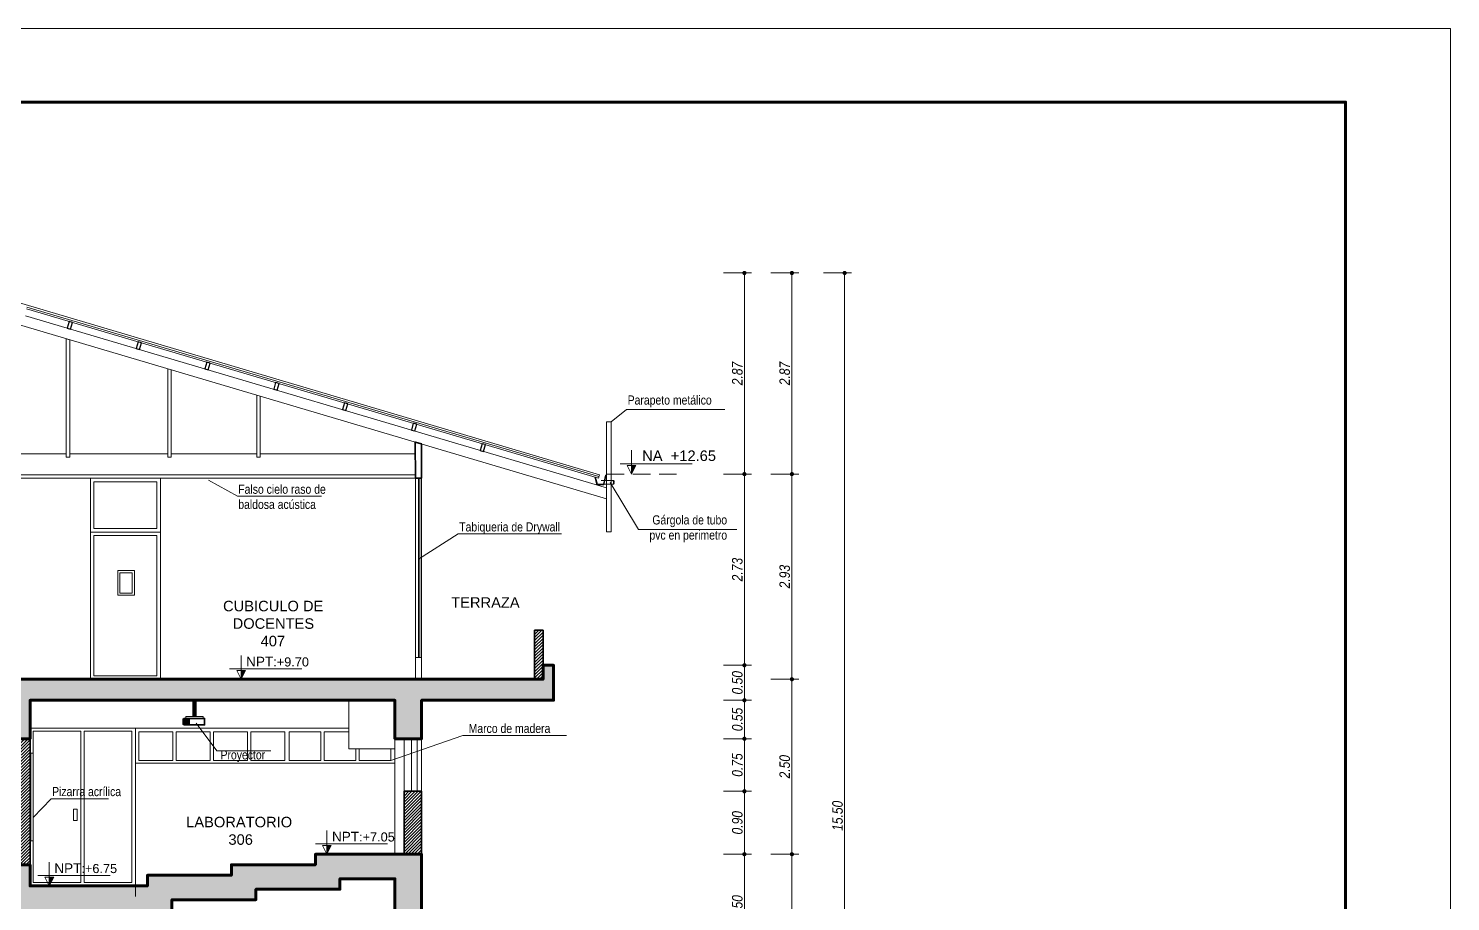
# Model space of a CAD drawing. Header units: inches. Extents: x 140 to 978, y -82 to 38.
# Drawn here: x 723.22 to 743.53, y -39.69 to -27.23 of the extents above; entities that cross this region are included whole.
import ezdxf

# ---------------------------------------------------------------- set-up
doc = ezdxf.new("R2010")
doc.units = ezdxf.units.IN
doc.header["$MEASUREMENT"] = 0
doc.linetypes.add('DASHED2', pattern=[0.375, 0.25, -0.125])
doc.layers.get('0').update_dxf_attribs({"lineweight": 0})
for name, color, linetype, lineweight in [('UNSAAC CUBIERTAS', 22, 'Continuous', 0), ('UNSAAC- CORREAS', 42, 'Continuous', 30), ('UNSAAC- ROTULO', 7, 'Continuous', 60), ('UNSAAC-CORTE ESTRUCTURA', 7, 'Continuous', 70), ('UNSAAC-CORTE MURO', 42, 'Continuous', 35), ('UNSAAC-COTA', 48, 'Continuous', 0), ('UNSAAC-FACHADA(2DO PLANO)', 7, 'Continuous', 30), ('UNSAAC-LINEA 0.00', 251, 'Continuous', 0), ('UNSAAC-LLAMADOS', 88, 'Continuous', 0), ('UNSAAC-MUEBLE', 254, 'Continuous', 0), ('UNSAAC-MURETE', 146, 'Continuous', 20), ('UNSAAC-PROYECCIONES', 38, 'DASHED2', 0), ('UNSAAC-TEXTOS', 250, 'Continuous', 0), ('UNSAAC-TEXTURAS', 250, 'Continuous', 0), ('UNSAAC-VANOS', 24, 'Continuous', 0), ('UNSAAC-VARIOS', 30, 'Continuous', 0)]:
    doc.layers.add(name, color=color, linetype=linetype, lineweight=lineweight)
doc.styles.add('5mm', font='GOTHIC.TTF', dxfattribs={"height": 5})
doc.styles.add('narrow', font='')
doc.styles.get("Standard").update_dxf_attribs({"font": 'arial.ttf'})
doc.styles.get('narrow').set_extended_font_data('Arial Narrow', italic=True)
doc.dimstyles.new('1EN75', dxfattribs={"dimtxt": 0.15, "dimasz": 0.06, "dimexe": 0.1, "dimexo": 0.15, "dimgap": 0.025, "dimtad": 1, "dimzin": 1, "dimdsep": 46, "dimtxsty": 'narrow', "dimblk": 'DOT', "dimcen": 0.1, "dimclrd": 256, "dimclre": 256, "dimclrt": 256, "dimaunit": 1, "dimadec": 3, "dimazin": 0, "dimtfac": 1, "dimtmove": 2, "dimatfit": 3, "dimldrblk": 'ARCHTICK', "dimfxl": 0.3, "dimfxlon": 1, "dimtolj": 1, "dimtzin": 0, "dimlwd": 0, "dimlwe": 0, "dimarcsym": 0})

# ---------------------------------------------------------------- blocks, each defined once
blk = doc.blocks.new('_Dot')
at = {"color": 0, "linetype": 'ByBlock', "lineweight": -2}
blk.add_line((-0.5, 0), (-1, 0), dxfattribs=at)
at = {"color": 0, "linetype": 'ByBlock', "const_width": 0.5}
blk.add_lwpolyline([(-0.25, 0, 1), (0.25, 0, 1)], format="xyb", close=True, dxfattribs=at)
blk = doc.blocks.new('*D425')
at = {"layer": 'Defpoints', "color": 0, "transparency": 16777216}
for p in [(728.833, -39.015), (733.444, -39.015), (728.833, -40.517)]:
    blk.add_point(p, dxfattribs=at)
at = {"layer": 'UNSAAC-COTA', "lineweight": 0, "transparency": 16777216}
for p, q in [((733.144, -39.015), (733.544, -39.015)), ((733.444, -40.457), (733.444, -39.075)), ((733.144, -40.517), (733.544, -40.517))]:
    blk.add_line(p, q, dxfattribs=at)
at = {"layer": 'UNSAAC-COTA', "lineweight": 0, "transparency": 16777216, "xscale": 0.06, "yscale": 0.06, "zscale": 0.06}
for p, rotation in [((733.444, -39.015), 90), ((733.444, -40.517), 270)]:
    blk.add_blockref('_Dot', p, dxfattribs=dict(at, rotation=rotation))
at = {"layer": 'UNSAAC-COTA', "transparency": 16777216, "insert": (733.343, -39.766), "char_height": 0.15, "attachment_point": 5, "rotation": 90, "style": 'narrow'}
blk.add_mtext('\\A1;1.50', dxfattribs=at)
blk = doc.blocks.new('_ArchTick')
at = {"layer": 'UNSAAC-FACHADA(2DO PLANO)', "color": 0, "const_width": 0.15}
blk.add_lwpolyline([(-0.5, -0.5), (0.5, 0.5)], dxfattribs=at)
blk = doc.blocks.new('*D426')
at = {"layer": 'Defpoints', "color": 0, "transparency": 16777216}
for p in [(728.833, -38.117), (733.444, -38.117), (728.833, -39.015)]:
    blk.add_point(p, dxfattribs=at)
at = {"layer": 'UNSAAC-COTA', "lineweight": 0, "transparency": 16777216}
for p, q in [((733.144, -38.117), (733.544, -38.117)), ((733.444, -38.955), (733.444, -38.177)), ((733.144, -39.015), (733.544, -39.015))]:
    blk.add_line(p, q, dxfattribs=at)
at = {"layer": 'UNSAAC-COTA', "lineweight": 0, "transparency": 16777216, "xscale": 0.06, "yscale": 0.06, "zscale": 0.06}
for p, rotation in [((733.444, -38.117), 90), ((733.444, -39.015), 270)]:
    blk.add_blockref('_Dot', p, dxfattribs=dict(at, rotation=rotation))
at = {"layer": 'UNSAAC-COTA', "transparency": 16777216, "insert": (733.343, -38.566), "char_height": 0.15, "attachment_point": 5, "rotation": 90, "style": 'narrow'}
blk.add_mtext('\\A1;0.90', dxfattribs=at)
blk = doc.blocks.new('*D427')
at = {"layer": 'Defpoints', "color": 0, "transparency": 16777216}
for p in [(728.833, -37.367), (733.444, -37.367), (728.833, -38.117)]:
    blk.add_point(p, dxfattribs=at)
at = {"layer": 'UNSAAC-COTA', "lineweight": 0, "transparency": 16777216}
for p, q in [((733.144, -37.367), (733.544, -37.367)), ((733.444, -38.057), (733.444, -37.427)), ((733.144, -38.117), (733.544, -38.117))]:
    blk.add_line(p, q, dxfattribs=at)
at = {"layer": 'UNSAAC-COTA', "lineweight": 0, "transparency": 16777216, "xscale": 0.06, "yscale": 0.06, "zscale": 0.06}
for p, rotation in [((733.444, -37.367), 90), ((733.444, -38.117), 270)]:
    blk.add_blockref('_Dot', p, dxfattribs=dict(at, rotation=rotation))
at = {"layer": 'UNSAAC-COTA', "transparency": 16777216, "insert": (733.343, -37.742), "char_height": 0.15, "attachment_point": 5, "rotation": 90, "style": 'narrow'}
blk.add_mtext('\\A1;0.75', dxfattribs=at)
blk = doc.blocks.new('*D428')
at = {"layer": 'Defpoints', "color": 0, "transparency": 16777216}
for p in [(730.718, -36.817), (733.444, -36.817), (728.833, -37.367)]:
    blk.add_point(p, dxfattribs=at)
at = {"layer": 'UNSAAC-COTA', "lineweight": 0, "transparency": 16777216}
for p, q in [((733.144, -36.817), (733.544, -36.817)), ((733.444, -37.307), (733.444, -36.877)), ((733.144, -37.367), (733.544, -37.367))]:
    blk.add_line(p, q, dxfattribs=at)
at = {"layer": 'UNSAAC-COTA', "lineweight": 0, "transparency": 16777216, "xscale": 0.06, "yscale": 0.06, "zscale": 0.06}
for p, rotation in [((733.444, -36.817), 90), ((733.444, -37.367), 270)]:
    blk.add_blockref('_Dot', p, dxfattribs=dict(at, rotation=rotation))
at = {"layer": 'UNSAAC-COTA', "transparency": 16777216, "insert": (733.343, -37.092), "char_height": 0.15, "attachment_point": 5, "rotation": 90, "style": 'narrow'}
blk.add_mtext('\\A1;0.55', dxfattribs=at)
blk = doc.blocks.new('*D429')
at = {"layer": 'Defpoints', "color": 0, "transparency": 16777216}
for p in [(730.718, -36.317), (733.444, -36.317), (730.718, -36.817)]:
    blk.add_point(p, dxfattribs=at)
at = {"layer": 'UNSAAC-COTA', "lineweight": 0, "transparency": 16777216}
for p, q in [((733.144, -36.317), (733.544, -36.317)), ((733.444, -36.757), (733.444, -36.377)), ((733.144, -36.817), (733.544, -36.817))]:
    blk.add_line(p, q, dxfattribs=at)
at = {"layer": 'UNSAAC-COTA', "lineweight": 0, "transparency": 16777216, "xscale": 0.06, "yscale": 0.06, "zscale": 0.06}
for p, rotation in [((733.444, -36.317), 90), ((733.444, -36.817), 270)]:
    blk.add_blockref('_Dot', p, dxfattribs=dict(at, rotation=rotation))
at = {"layer": 'UNSAAC-COTA', "transparency": 16777216, "insert": (733.343, -36.567), "char_height": 0.15, "attachment_point": 5, "rotation": 90, "style": 'narrow'}
blk.add_mtext('\\A1;0.50', dxfattribs=at)
blk = doc.blocks.new('A$C60F52226')
at = {"layer": 'UNSAAC-TEXTOS'}
h = blk.add_hatch(color=0, dxfattribs=at)
h.dxf.hatch_style = 1
h.paths.add_polyline_path([(0.062, 0.123), (0, 0.123), (0, 0)])
at = {"layer": 'UNSAAC-TEXTOS', "color": 0}
for p, q in [((0, 0), (0, 0.339)), ((-0.165, 0.148), (0.867, 0.148)), ((-0.062, 0.123), (0.062, 0.123))]:
    blk.add_line(p, q, dxfattribs=at)
blk.add_lwpolyline([(-0.062, 0.123), (0, 0), (0.062, 0.123)], dxfattribs=at)
blk = doc.blocks.new('cañon lateral')
at = {"layer": 'UNSAAC-MUEBLE', "ltscale": 2.5}
for points in [[(750.517, 72.001), (750.517, 71.769)], [(750.567, 72.001), (750.517, 72.001)], [(750.525, 72.001), (750.525, 71.769)], [(750.537, 72.001), (750.537, 71.769)], [(750.547, 72.001), (750.547, 71.769)], [(750.56, 72.001), (750.56, 71.769)], [(750.567, 72.001), (750.567, 71.769)], [(750.392, 71.744), (750.692, 71.744), (750.692, 71.644), (750.392, 71.644), (750.392, 71.744)], [(750.412, 71.714), (750.472, 71.714)], [(750.412, 71.704), (750.472, 71.704)], [(750.412, 71.694), (750.472, 71.694)], [(750.412, 71.684), (750.472, 71.684)], [(750.412, 71.674), (750.472, 71.674)]]:
    blk.add_lwpolyline(points, dxfattribs=at)
for points in [[(750.392, 71.734), (750.392, 71.654), (750.377, 71.654), (750.377, 71.734), (750.392, 71.734)], [(750.402, 71.734), (750.682, 71.734), (750.682, 71.654), (750.402, 71.654)], [(750.412, 71.724), (750.472, 71.724), (750.472, 71.664), (750.412, 71.664)], [(750.417, 71.769), (750.667, 71.769), (750.667, 71.744), (750.417, 71.744)]]:
    blk.add_lwpolyline(points, close=True, dxfattribs=at)
blk = doc.blocks.new('*D976')
at = {"layer": 'Defpoints', "color": 0, "ltscale": 2.5, "transparency": 16777216}
for p in [(732.986, -33.588), (733.444, -33.588), (730.718, -36.317)]:
    blk.add_point(p, dxfattribs=at)
at = {"layer": 'UNSAAC-COTA', "lineweight": 0, "ltscale": 2.5, "transparency": 16777216}
for p, q in [((733.144, -33.588), (733.544, -33.588)), ((733.444, -36.257), (733.444, -33.648)), ((733.144, -36.317), (733.544, -36.317))]:
    blk.add_line(p, q, dxfattribs=at)
at = {"layer": 'UNSAAC-COTA', "lineweight": 0, "ltscale": 2.5, "transparency": 16777216, "xscale": 0.06, "yscale": 0.06, "zscale": 0.06}
for p, rotation in [((733.444, -33.588), 90), ((733.444, -36.317), 270)]:
    blk.add_blockref('_Dot', p, dxfattribs=dict(at, rotation=rotation))
at = {"layer": 'UNSAAC-COTA', "ltscale": 2.5, "transparency": 16777216, "insert": (733.343, -34.952), "char_height": 0.15, "attachment_point": 5, "rotation": 90, "style": 'narrow'}
blk.add_mtext('\\A1;2.73', dxfattribs=at)
blk = doc.blocks.new('*D977')
at = {"layer": 'Defpoints', "color": 0, "ltscale": 2.5, "transparency": 16777216}
for p in [(721.644, -30.717), (733.444, -30.717), (732.986, -33.588)]:
    blk.add_point(p, dxfattribs=at)
at = {"layer": 'UNSAAC-COTA', "lineweight": 0, "ltscale": 2.5, "transparency": 16777216}
for p, q in [((733.144, -30.717), (733.544, -30.717)), ((733.444, -33.528), (733.444, -30.777)), ((733.144, -33.588), (733.544, -33.588))]:
    blk.add_line(p, q, dxfattribs=at)
at = {"layer": 'UNSAAC-COTA', "lineweight": 0, "ltscale": 2.5, "transparency": 16777216, "xscale": 0.06, "yscale": 0.06, "zscale": 0.06}
for p, rotation in [((733.444, -30.717), 90), ((733.444, -33.588), 270)]:
    blk.add_blockref('_Dot', p, dxfattribs=dict(at, rotation=rotation))
at = {"layer": 'UNSAAC-COTA', "ltscale": 2.5, "transparency": 16777216, "insert": (733.343, -32.152), "char_height": 0.15, "attachment_point": 5, "rotation": 90, "style": 'narrow'}
blk.add_mtext('\\A1;2.87', dxfattribs=at)
blk = doc.blocks.new('*D979')
at = {"layer": 'Defpoints', "color": 0, "ltscale": 2.5, "transparency": 16777216}
for p in [(728.833, -39.015), (734.122, -39.015), (728.833, -41.717)]:
    blk.add_point(p, dxfattribs=at)
at = {"layer": 'UNSAAC-COTA', "lineweight": 0, "ltscale": 2.5, "transparency": 16777216}
for p, q in [((733.822, -39.015), (734.222, -39.015)), ((734.122, -41.657), (734.122, -39.075)), ((733.822, -41.717), (734.222, -41.717))]:
    blk.add_line(p, q, dxfattribs=at)
at = {"layer": 'UNSAAC-COTA', "lineweight": 0, "ltscale": 2.5, "transparency": 16777216, "xscale": 0.06, "yscale": 0.06, "zscale": 0.06}
for p, rotation in [((734.122, -39.015), 90), ((734.122, -41.717), 270)]:
    blk.add_blockref('_Dot', p, dxfattribs=dict(at, rotation=rotation))
at = {"layer": 'UNSAAC-COTA', "ltscale": 2.5, "transparency": 16777216, "insert": (734.02, -40.366), "char_height": 0.15, "attachment_point": 5, "rotation": 90, "style": 'narrow'}
blk.add_mtext('\\A1;2.70', dxfattribs=at)
blk = doc.blocks.new('*D980')
at = {"layer": 'Defpoints', "color": 0, "ltscale": 2.5, "transparency": 16777216}
for p in [(728.833, -36.517), (734.122, -36.517), (728.833, -39.015)]:
    blk.add_point(p, dxfattribs=at)
at = {"layer": 'UNSAAC-COTA', "lineweight": 0, "ltscale": 2.5, "transparency": 16777216}
for p, q in [((733.822, -36.517), (734.222, -36.517)), ((734.122, -38.955), (734.122, -36.577)), ((733.822, -39.015), (734.222, -39.015))]:
    blk.add_line(p, q, dxfattribs=at)
at = {"layer": 'UNSAAC-COTA', "lineweight": 0, "ltscale": 2.5, "transparency": 16777216, "xscale": 0.06, "yscale": 0.06, "zscale": 0.06}
for p, rotation in [((734.122, -36.517), 90), ((734.122, -39.015), 270)]:
    blk.add_blockref('_Dot', p, dxfattribs=dict(at, rotation=rotation))
at = {"layer": 'UNSAAC-COTA', "ltscale": 2.5, "transparency": 16777216, "insert": (734.02, -37.766), "char_height": 0.15, "attachment_point": 5, "rotation": 90, "style": 'narrow'}
blk.add_mtext('\\A1;2.50', dxfattribs=at)
blk = doc.blocks.new('*D981')
at = {"layer": 'Defpoints', "color": 0, "ltscale": 2.5, "transparency": 16777216}
for p in [(731.541, -33.588), (734.122, -33.588), (728.833, -36.517)]:
    blk.add_point(p, dxfattribs=at)
at = {"layer": 'UNSAAC-COTA', "lineweight": 0, "ltscale": 2.5, "transparency": 16777216}
for p, q in [((733.822, -33.588), (734.222, -33.588)), ((734.122, -36.457), (734.122, -33.648)), ((733.822, -36.517), (734.222, -36.517))]:
    blk.add_line(p, q, dxfattribs=at)
at = {"layer": 'UNSAAC-COTA', "lineweight": 0, "ltscale": 2.5, "transparency": 16777216, "xscale": 0.06, "yscale": 0.06, "zscale": 0.06}
for p, rotation in [((734.122, -33.588), 90), ((734.122, -36.517), 270)]:
    blk.add_blockref('_Dot', p, dxfattribs=dict(at, rotation=rotation))
at = {"layer": 'UNSAAC-COTA', "ltscale": 2.5, "transparency": 16777216, "insert": (734.02, -35.052), "char_height": 0.15, "attachment_point": 5, "rotation": 90, "style": 'narrow'}
blk.add_mtext('\\A1;2.93', dxfattribs=at)
blk = doc.blocks.new('*D982')
at = {"layer": 'Defpoints', "color": 0, "ltscale": 2.5, "transparency": 16777216}
for p in [(721.644, -30.717), (734.122, -30.717), (731.541, -33.588)]:
    blk.add_point(p, dxfattribs=at)
at = {"layer": 'UNSAAC-COTA', "lineweight": 0, "ltscale": 2.5, "transparency": 16777216}
for p, q in [((733.822, -30.717), (734.222, -30.717)), ((734.122, -33.528), (734.122, -30.777)), ((733.822, -33.588), (734.222, -33.588))]:
    blk.add_line(p, q, dxfattribs=at)
at = {"layer": 'UNSAAC-COTA', "lineweight": 0, "ltscale": 2.5, "transparency": 16777216, "xscale": 0.06, "yscale": 0.06, "zscale": 0.06}
for p, rotation in [((734.122, -30.717), 90), ((734.122, -33.588), 270)]:
    blk.add_blockref('_Dot', p, dxfattribs=dict(at, rotation=rotation))
at = {"layer": 'UNSAAC-COTA', "ltscale": 2.5, "transparency": 16777216, "insert": (734.02, -32.152), "char_height": 0.15, "attachment_point": 5, "rotation": 90, "style": 'narrow'}
blk.add_mtext('\\A1;2.87', dxfattribs=at)
blk = doc.blocks.new('*D983')
at = {"layer": 'Defpoints', "color": 0, "ltscale": 2.5, "transparency": 16777216}
for p in [(721.644, -30.717), (734.875, -30.717), (732.455, -46.217)]:
    blk.add_point(p, dxfattribs=at)
at = {"layer": 'UNSAAC-COTA', "lineweight": 0, "ltscale": 2.5, "transparency": 16777216}
for p, q in [((734.575, -30.717), (734.975, -30.717)), ((734.875, -46.157), (734.875, -30.777)), ((734.575, -46.217), (734.975, -46.217))]:
    blk.add_line(p, q, dxfattribs=at)
at = {"layer": 'UNSAAC-COTA', "lineweight": 0, "ltscale": 2.5, "transparency": 16777216, "xscale": 0.06, "yscale": 0.06, "zscale": 0.06}
for p, rotation in [((734.875, -30.717), 90), ((734.875, -46.217), 270)]:
    blk.add_blockref('_Dot', p, dxfattribs=dict(at, rotation=rotation))
at = {"layer": 'UNSAAC-COTA', "ltscale": 2.5, "transparency": 16777216, "insert": (734.774, -38.467), "char_height": 0.15, "attachment_point": 5, "rotation": 90, "style": 'narrow'}
blk.add_mtext('\\A1;15.50', dxfattribs=at)

msp = doc.modelspace()

# ---------------------------------------------------------------- hatches: boundary and pattern name
at = {"layer": 'UNSAAC-TEXTURAS'}
h = msp.add_hatch(dxfattribs=at)
h.set_pattern_fill('ANSI31', color=256, scale=0.25, style=0)
h.set_pattern_definition([(45, (765843.560278, 8628194.48672), (-0.02209708691208, 0.02209708691208), [])])
h.paths.add_polyline_path([(695.275, -37.367), (695.025, -37.367), (695.025, -39.617), (695.275, -39.617)])
h.paths.add_polyline_path([(695.275, -40.517), (695.025, -40.517), (695.025, -42.767), (695.275, -42.767)])
h.paths.add_polyline_path([(693.018, -36.317), (693.018, -36.517), (693.138, -36.517), (693.138, -35.817), (693.018, -35.817)])
h.paths.add_polyline_path([(700.903, -37.367), (700.653, -37.367), (700.653, -39.167), (700.903, -39.167)])
h.paths.add_polyline_path([(706.493, -37.367), (706.243, -37.367), (706.243, -39.015), (706.493, -39.015)])
h.paths.add_polyline_path([(711.823, -39.167), (712.073, -39.167), (712.073, -37.367), (711.823, -37.367)])
h.paths.add_polyline_path([(717.663, -37.367), (717.413, -37.367), (717.413, -39.015), (717.663, -39.015)])
h.paths.add_polyline_path([(722.993, -39.167), (723.243, -39.167), (723.243, -37.367), (722.993, -37.367)])
h.paths.add_polyline_path([(728.583, -39.015), (728.833, -39.015), (728.833, -38.117), (728.583, -38.117)])
h.paths.add_polyline_path([(730.448, -36.517), (730.568, -36.517), (730.568, -36.317), (730.568, -35.817), (730.448, -35.817)])
h.paths.add_polyline_path([(728.453, -41.717), (728.703, -41.717), (728.703, -41.267), (728.453, -41.267)])
h.paths.add_polyline_path([(728.453, -45.167), (728.768, -45.167), (728.768, -44.417), (728.453, -44.417)])
h.paths.add_polyline_path([(717.663, -40.517), (717.413, -40.517), (717.413, -41.717), (717.663, -41.717)])
h.paths.add_polyline_path([(717.413, -45.167), (717.663, -45.167), (717.663, -43.617), (717.413, -43.617)])
h.paths.add_polyline_path([(706.243, -41.717), (706.493, -41.717), (706.493, -40.517), (706.243, -40.517)])
h.paths.add_polyline_path([(706.243, -45.167), (706.493, -45.167), (706.493, -43.617), (706.243, -43.617)])
h = msp.add_hatch(dxfattribs=at)
h.set_pattern_fill('AR-CONC', color=256, scale=0.05)
h.set_pattern_definition([(50, (766087.0215, 8628197.43672), (0.3586300913, -0.031376067491), [0.0375, -0.4125]), (355, (766087.0215, 8628197.43672), (-0.069375666807, 0.37609606685), [0.03, -0.33]), (100.45144446, (766087.0514, 8628197.4341), (0.289254423364, 0.344719995484), [0.031870096, -0.350571056]), (46.1842, (766087.0215, 8628197.5367), (0.533620665336, -0.082759640397), [0.05625, -0.61875]), (96.63563549, (766087.06597, 8628197.5298), (0.467330972837, 0.487059300387), [0.047805171, -0.52585688]), (351.18416399, (766087.0215, 8628197.5367), (0.467330972527, 0.487059300135), [0.045, -0.4950000005]), (21, (766087.0715, 8628197.51172), (0.298453526059, -0.201309445333), [0.0375, -0.4125]), (326, (766087.0715, 8628197.51172), (0.121657665961, 0.362575022523), [0.03, -0.33]), (71.45144474, (766087.09637, 8628197.49495), (0.420111188365, 0.161265576403), [0.031870095, -0.350571056]), (37.5, (766087.0215, 8628197.43672), (0.0060799276586, 0.1664469269157), [0, -0.326, 0, -0.335, 0, -0.33125]), (7.5, (766087.0215, 8628197.43672), (0.131534768721, 0.197205855941), [0, -0.191, 0, -0.3185, 0, -0.12625]), (327.5, (766086.91, 8628197.43672), (0.2669112180862, -0.0112774358672), [0, -0.125, 0, -0.39, 0, -0.5175]), (317.5, (766086.86, 8628197.43672), (0.291593084671, 0.050052491166), [0, -0.1625, 0, -0.259, 0, -0.3675])])
h.paths.add_polyline_path([(730.718, -36.517), (730.718, -36.317), (730.568, -36.317), (730.568, -36.517), (728.833, -36.517), (694.943, -36.517), (693.018, -36.517), (693.018, -36.317), (692.868, -36.317), (692.868, -36.817), (694.943, -36.816), (694.943, -37.367), (695.323, -37.367), (695.323, -36.817), (700.523, -36.817), (700.523, -37.367), (700.903, -37.367), (700.903, -36.817), (706.113, -36.817), (706.113, -37.367), (706.493, -37.367), (706.493, -36.817), (711.693, -36.817), (711.693, -37.367), (712.073, -37.367), (712.073, -36.817), (717.283, -36.817), (717.283, -37.367), (717.663, -37.367), (717.663, -36.817), (722.863, -36.817), (722.863, -37.367), (723.243, -37.367), (723.243, -36.817), (728.453, -36.817), (728.453, -37.367), (728.833, -37.367), (728.833, -36.817), (730.718, -36.817)])
h = msp.add_hatch(dxfattribs=at)
h.set_pattern_fill('AR-CONC', color=256, scale=0.05)
h.set_pattern_definition([(50, (10.67156, 23.4652), (0.35863009, -0.03137607), [0.0375, -0.4125]), (355, (10.67156, 23.4652), (-0.06937567, 0.37609607), [0.03, -0.33]), (100.451444, (10.70144, 23.4626), (0.28925442, 0.34472), [0.0318701, -0.35057106]), (46.1842, (10.67156, 23.5652), (0.53362067, -0.08275964), [0.05625, -0.61875]), (96.635635, (10.716, 23.5583), (0.46733097, 0.4870593), [0.04780517, -0.5258569]), (351.18416, (10.67156, 23.5652), (0.46733097, 0.4870593), [0.045, -0.495]), (21, (10.72156, 23.5402), (0.29845353, -0.20130945), [0.0375, -0.4125]), (326, (10.72156, 23.5402), (0.12165767, 0.36257502), [0.03, -0.33]), (71.451445, (10.74643, 23.52343), (0.42011119, 0.16126558), [0.0318701, -0.35057106]), (37.5, (10.67156, 23.4652), (0.006079928, 0.166446927), [0, -0.326, 0, -0.335, 0, -0.33125]), (7.5, (10.67156, 23.4652), (0.13153477, 0.197205856), [0, -0.191, 0, -0.3185, 0, -0.12625]), (327.5, (10.56006, 23.4652), (0.266911218, -0.011277436), [0, -0.125, 0, -0.39, 0, -0.5175]), (317.5, (10.51006, 23.4652), (0.291593085, 0.05005249), [0, -0.1625, 0, -0.259, 0, -0.3675])])
h.paths.add_polyline_path([(698.548, -39.667), (699.748, -39.667), (699.748, -39.517), (700.523, -39.517), (700.523, -40.217), (700.903, -40.217), (700.903, -39.817), (702.928, -39.817), (702.928, -39.665), (704.128, -39.665), (704.128, -39.515), (705.328, -39.515), (705.328, -39.365), (706.113, -39.365), (706.113, -40.517), (706.493, -40.517), (706.493, -39.967), (708.518, -39.967), (708.518, -39.817), (709.718, -39.817), (709.718, -39.667), (710.918, -39.667), (710.918, -39.517), (711.693, -39.517), (711.693, -40.217), (712.073, -40.217), (712.073, -39.817), (714.098, -39.817), (714.098, -39.665), (715.298, -39.665), (715.298, -39.515), (716.498, -39.515), (716.498, -39.365), (717.283, -39.365), (717.283, -40.517), (717.663, -40.517), (717.663, -39.967), (719.688, -39.967), (719.688, -39.817), (720.888, -39.817), (720.888, -39.667), (722.088, -39.667), (722.088, -39.517), (722.863, -39.517), (722.863, -40.067), (723.243, -40.067), (723.243, -39.817), (725.268, -39.817), (725.268, -39.665), (726.468, -39.665), (726.468, -39.515), (727.668, -39.515), (727.668, -39.365), (728.453, -39.365), (728.453, -40.517), (728.833, -40.517), (728.833, -39.015), (727.318, -39.015), (727.318, -39.165), (726.118, -39.165), (726.118, -39.315), (724.918, -39.315), (724.918, -39.467), (723.243, -39.467), (723.243, -39.167), (721.738, -39.167), (721.738, -39.317), (720.538, -39.317), (720.538, -39.467), (719.338, -39.467), (719.338, -39.617), (717.663, -39.617), (717.663, -39.015), (716.148, -39.015), (716.148, -39.165), (714.948, -39.165), (714.948, -39.315), (713.748, -39.315), (713.748, -39.467), (712.073, -39.467), (712.073, -39.167), (710.568, -39.167), (710.568, -39.317), (709.368, -39.317), (709.368, -39.467), (708.168, -39.467), (708.168, -39.617), (706.493, -39.617), (706.493, -39.015), (704.978, -39.015), (704.978, -39.165), (703.778, -39.165), (703.778, -39.315), (702.578, -39.315), (702.578, -39.467), (700.903, -39.467), (700.903, -39.167), (699.398, -39.167), (699.398, -39.317), (698.198, -39.317), (698.198, -39.467), (696.998, -39.467), (696.998, -39.617), (694.943, -39.617), (694.943, -40.517), (695.323, -40.517), (695.323, -39.967), (697.348, -39.967), (697.348, -39.817), (698.548, -39.817)])

# ---------------------------------------------------------------- linework, layer by layer
at = {"layer": 'UNSAAC CUBIERTAS'}
msp.add_line((731.375, -33.598), (721.644, -30.717), dxfattribs=at)
msp.add_lwpolyline([(731.541, -32.844), (731.476, -32.844), (731.476, -34.412), (731.541, -34.412)], close=True, dxfattribs=at)
at = {"layer": 'UNSAAC- CORREAS', "ltscale": 2.5}
for points in [[(723.85, -31.422), (723.802, -31.408), (723.774, -31.504), (723.821, -31.518)], [(724.833, -31.713), (724.785, -31.699), (724.756, -31.795), (724.804, -31.809)], [(725.816, -32.004), (725.768, -31.99), (725.739, -32.086), (725.787, -32.1)], [(726.798, -32.295), (726.75, -32.281), (726.722, -32.377), (726.77, -32.391)], [(727.781, -32.586), (727.733, -32.572), (727.705, -32.668), (727.753, -32.682)], [(728.764, -32.877), (728.716, -32.863), (728.688, -32.959), (728.736, -32.973)], [(729.747, -33.168), (729.699, -33.154), (729.67, -33.25), (729.718, -33.264)]]:
    msp.add_lwpolyline(points, close=True, dxfattribs=at)
at = {"layer": 'UNSAAC- ROTULO', "color": 5, "lineweight": 0, "flags": 128}
msp.add_lwpolyline([(679.028, -27.226), (743.528, -27.226), (743.528, -72.976), (679.028, -72.976)], close=True, dxfattribs=at)
at = {"layer": 'UNSAAC- ROTULO', "lineweight": 70, "flags": 128}
msp.add_lwpolyline([(680.528, -28.276), (742.028, -28.276), (742.028, -71.026), (680.528, -71.026)], close=True, dxfattribs=at)
at = {"layer": 'UNSAAC-CORTE ESTRUCTURA'}
for points in [[(722.863, -37.367), (723.243, -37.367), (723.243, -36.817), (728.453, -36.817), (728.453, -37.367), (728.833, -37.367), (728.833, -36.817), (730.718, -36.817), (730.718, -36.517), (730.718, -36.317), (730.568, -36.317), (730.568, -36.517), (728.833, -36.517), (694.943, -36.517)], [(722.863, -40.067), (723.243, -40.067), (723.243, -39.817), (725.268, -39.817), (725.268, -39.665), (726.468, -39.665), (726.468, -39.515), (727.668, -39.515), (727.668, -39.365), (728.453, -39.365), (728.453, -40.517), (728.833, -40.517), (728.833, -39.015), (728.833, -39.015), (728.833, -39.015), (727.318, -39.015), (727.318, -39.165), (726.118, -39.165), (726.118, -39.315), (724.918, -39.315), (724.918, -39.467), (723.243, -39.467), (723.243, -39.167), (721.738, -39.167)]]:
    msp.add_lwpolyline(points, dxfattribs=at)
at = {"layer": 'UNSAAC-CORTE MURO'}
for p, q in [((730.448, -35.817), (730.448, -36.517)), ((730.448, -35.817), (730.568, -35.817)), ((730.568, -35.817), (730.568, -36.317)), ((723.243, -37.367), (723.243, -39.167)), ((728.583, -38.117), (728.583, -39.015)), ((728.833, -38.117), (728.833, -39.015))]:
    msp.add_line(p, q, dxfattribs=at)
at = {"layer": 'UNSAAC-CORTE MURO', "ltscale": 2.5}
msp.add_lwpolyline([(728.833, -33.647), (728.833, -33.158), (728.742, -33.131), (728.745, -33.647)], close=True, dxfattribs=at)
at = {"layer": 'UNSAAC-CORTE MURO'}
msp.add_lwpolyline([(728.583, -38.117), (728.833, -38.117)], dxfattribs=at)
at = {"layer": 'UNSAAC-COTA', "ltscale": 2.5}
for points in [[(723.76, -33.301), (721.558, -33.301)], [(725.21, -33.301), (723.81, -33.301)], [(726.48, -33.301), (725.26, -33.301)], [(728.743, -33.301), (726.53, -33.301)], [(731.578, -33.68), (731.399, -33.68)], [(731.578, -33.73), (731.387, -33.73)]]:
    msp.add_lwpolyline(points, dxfattribs=at)
for centre, radius, start, end in [((731.588, -33.693), 0.0162, 129.2954, 230.7046), ((731.566, -33.718), 0.0173, 313.7008, 46.2992)]:
    msp.add_arc(centre, radius, start, end, dxfattribs=at)
at = {"layer": 'UNSAAC-LINEA 0.00', "ltscale": 2.5}
for p, q in [((731.36, -33.646), (723.193, -31.228)), ((731.367, -33.622), (723.197, -31.203)), ((722.65, -31.328), (731.476, -33.941)), ((723.179, -31.328), (731.476, -33.784)), ((731.375, -33.598), (731.36, -33.646))]:
    msp.add_line(p, q, dxfattribs=at)
at = {"layer": 'UNSAAC-LINEA 0.00'}
msp.add_line((728.453, -37.367), (728.453, -39.015), dxfattribs=at)
at = {"layer": 'UNSAAC-LINEA 0.00', "ltscale": 2.5}
for points in [[(723.81, -31.671), (723.76, -31.656), (723.76, -33.348), (723.81, -33.348)], [(725.26, -32.1), (725.21, -32.085), (725.21, -33.348), (725.26, -33.348)], [(726.53, -32.476), (726.48, -32.462), (726.48, -33.348), (726.53, -33.348)], [(731.307, -33.632), (731.317, -33.632), (731.344, -33.731), (731.43, -33.731), (731.462, -33.604), (731.472, -33.604), (731.437, -33.74), (731.337, -33.74)]]:
    msp.add_lwpolyline(points, close=True, dxfattribs=at)
at = {"layer": 'UNSAAC-LINEA 0.00'}
msp.add_lwpolyline([(723.243, -37.217), (727.796, -37.217)], dxfattribs=at)
at = {"layer": 'UNSAAC-LLAMADOS'}
for points in [[(733.165, -32.668), (731.758, -32.668), (731.541, -32.841)], [(725.793, -33.677), (726.203, -33.905), (727.406, -33.905)], [(733.338, -34.379), (731.932, -34.379), (731.525, -33.708)], [(728.789, -34.803), (729.357, -34.443), (730.831, -34.443)], [(726.682, -37.537), (725.911, -37.537), (725.616, -37.145)], [(728.393, -37.679), (729.425, -37.319), (730.902, -37.319)]]:
    msp.add_lwpolyline(points, dxfattribs=at)
at = {"layer": 'UNSAAC-LLAMADOS', "ltscale": 2.5}
msp.add_lwpolyline([(724.364, -38.225), (723.546, -38.225), (723.285, -38.493)], dxfattribs=at)
at = {"layer": 'UNSAAC-MUEBLE'}
msp.add_line((724.748, -37.217), (724.748, -39.617), dxfattribs=at)
for points in [[(694.943, -33.597), (728.745, -33.597)], [(694.943, -33.647), (728.745, -33.647)], [(727.796, -37.217), (724.748, -37.217), (724.748, -37.717), (728.443, -37.717)], [(727.893, -37.509), (727.893, -37.679), (727.443, -37.679), (727.443, -37.267), (727.796, -37.267)], [(728.393, -37.509), (728.393, -37.679), (727.943, -37.679), (727.943, -37.509)]]:
    msp.add_lwpolyline(points, dxfattribs=at)
at = {"layer": 'UNSAAC-MUEBLE', "linetype": 'Continuous', "lineweight": 13, "flags": 128}
msp.add_lwpolyline([(723.47, -33.647), (723.667, -33.647)], dxfattribs=at)
at = {"layer": 'UNSAAC-MUEBLE'}
for points in [[(724.104, -34.417), (725.104, -34.417), (725.104, -33.647), (724.104, -33.647)], [(724.154, -34.367), (725.054, -34.367), (725.054, -33.697), (724.154, -33.697)], [(724.104, -36.517), (725.104, -36.517), (725.104, -34.417), (724.104, -34.417)], [(724.154, -36.467), (725.054, -36.467), (725.054, -34.467), (724.154, -34.467)], [(724.494, -34.967), (724.732, -34.967), (724.732, -35.318), (724.494, -35.318)], [(724.524, -34.997), (724.702, -34.997), (724.702, -35.288), (724.524, -35.288)], [(728.453, -36.817), (727.796, -36.817), (727.796, -37.509), (728.453, -37.509)], [(723.285, -37.26), (723.968, -37.26), (723.968, -39.418), (723.285, -39.418)], [(724.014, -37.26), (724.697, -37.26), (724.697, -39.418), (724.014, -39.418)], [(724.796, -37.267), (725.281, -37.267), (725.281, -37.679), (724.796, -37.679)], [(725.33, -37.267), (725.815, -37.267), (725.815, -37.679), (725.33, -37.679)], [(725.864, -37.267), (726.349, -37.267), (726.349, -37.679), (725.864, -37.679)], [(726.397, -37.267), (726.882, -37.267), (726.882, -37.679), (726.397, -37.679)], [(726.943, -37.267), (727.393, -37.267), (727.393, -37.679), (726.943, -37.679)], [(723.863, -38.37), (723.916, -38.37), (723.916, -38.535), (723.863, -38.535)]]:
    msp.add_lwpolyline(points, close=True, dxfattribs=at)
at = {"layer": 'UNSAAC-MUEBLE', "ltscale": 2.5}
msp.add_lwpolyline([(723.256, -37.574), (723.285, -37.574), (723.285, -38.826), (723.256, -38.826)], close=True, dxfattribs=at)
at = {"layer": 'UNSAAC-MURETE'}
for p, q in [((728.583, -37.367), (728.583, -38.117)), ((728.833, -37.367), (728.833, -38.117))]:
    msp.add_line(p, q, dxfattribs=at)
at = {"layer": 'UNSAAC-PROYECCIONES'}
msp.add_line((731.476, -33.588), (732.522, -33.588), dxfattribs=at)
at = {"layer": 'UNSAAC-PROYECCIONES', "ltscale": 0.25}
for centre, radius, start, end in [((731.59, -33.718), 0.0173, 133.7008, 226.2992), ((731.568, -33.693), 0.0162, 309.2954, 50.7046)]:
    msp.add_arc(centre, radius, start, end, dxfattribs=at)
at = {"layer": 'UNSAAC-VANOS'}
for points in [[(728.789, -36.207), (728.807, -36.207), (728.807, -33.647), (728.789, -33.647)], [(728.689, -37.367), (728.769, -37.367), (728.769, -38.117), (728.689, -38.117)]]:
    msp.add_lwpolyline(points, close=True, dxfattribs=at)
at = {"layer": 'UNSAAC-VARIOS'}
for p, q in [((728.745, -33.647), (728.745, -36.517)), ((728.833, -33.647), (728.833, -36.517))]:
    msp.add_line(p, q, dxfattribs=at)
msp.add_lwpolyline([(728.833, -36.207), (728.745, -36.207)], dxfattribs=at)

# ---------------------------------------------------------------- block references
at = {"layer": 'UNSAAC-COTA'}
msp.add_blockref('cañon lateral', (-24.951, -108.818), dxfattribs=at)
at = {"layer": 'UNSAAC-TEXTOS'}
for p in [(731.833, -33.588), (726.257, -36.517), (727.482, -39.015), (723.518, -39.467)]:
    msp.add_blockref('A$C60F52226', p, dxfattribs=at)

# ---------------------------------------------------------------- texts
at = {"layer": 'UNSAAC-LLAMADOS', "char_height": 0.13, "style": 'narrow'}
for s, insert, width, attachment_point in [('{\\fArial Narrow|b0|i0|c0|p34;Parapeto metálico}', (732.977, -32.466), 2.19448, 3), ('{\\fArial Narrow|b0|i0|c0|p34;Falso cielo raso de baldosa acústica}', (726.216, -33.739), 1.35522, 1), ('{\\fArial Narrow|b0|i0|c0|p34;Tabiqueria de Drywall}', (729.371, -34.277), 2.19448, 1), ('{\\fArial Narrow|b0|i0|c0|p34;Gárgola de tubo pvc en perimetro}', (733.197, -34.177), 1.23026, 3), ('{\\fArial Narrow|b0|i0|c0|p34;Marco de madera}', (729.506, -37.154), 2.19448, 1), ('{\\fArial Narrow|b0|i0|c0|p34;Proyector}', (726.6, -37.701), 2.19448, 9), ('{\\fArial Narrow|b0|i0|c0|p34;Pizarra acrílica}', (723.558, -38.056), 1.15269, 1)]:
    msp.add_mtext(s, dxfattribs=dict(at, insert=insert, width=width, attachment_point=attachment_point))
at = {"layer": 'UNSAAC-TEXTOS', "insert": (731.984, -33.251), "char_height": 0.15, "width": 1.06387, "attachment_point": 1, "style": '5mm'}
msp.add_mtext('{\\fArial|b0|i0|c0|p34;NA  +12.65}', dxfattribs=at)
at = {"layer": 'UNSAAC-TEXTOS', "attachment_point": 1}
for s, insert, char_height, width in [('\\pi0.43201;CUBICULO DE \\P\\pi0.56865;DOCENTES\\P\\pi0.96852;407', (725.567, -35.397), 0.15, 2.27449), ('\\pi0.65056;TERRAZA', (728.606, -35.346), 0.15, 2.27449), ('{\\H1.0667x;NPT\\fArial|b0|i0|c204|p34;\\H0.9375x;:\\fArial|b0|i0|c0|p34;+9.70}', (726.328, -36.196), 0.13, 1.05723), ('\\pi0.64091;LABORATORIO \\P\\pi1.1863; 306', (724.831, -38.481), 0.15, 2.77077), ('{\\H1.0667x;NPT\\fArial|b0|i0|c204|p34;\\H0.9375x;:\\fArial|b0|i0|c0|p34;+7.05}', (727.554, -38.695), 0.13, 1.05723), ('{\\H1.0667x;NPT\\fArial|b0|i0|c204|p34;\\H0.9375x;:\\fArial|b0|i0|c0|p34;+6.75}', (723.589, -39.146), 0.13, 1.05723)]:
    msp.add_mtext(s, dxfattribs=dict(at, insert=insert, char_height=char_height, width=width))

# ---------------------------------------------------------------- dimensions: what is measured, and where the dimension line sits
at = {"layer": 'UNSAAC-COTA', "ltscale": 2.5}
for base, p1, p2, picture, middle in [((733.444, -30.717), (732.986, -33.588), (721.644, -30.717), '*D977', (733.343, -32.152)), ((734.122, -30.717), (731.541, -33.588), (721.644, -30.717), '*D982', (734.02, -32.152)), ((734.875, -30.717), (732.455, -46.217), (721.644, -30.717), '*D983', (734.774, -38.467)), ((734.122, -33.588), (728.833, -36.517), (731.541, -33.588), '*D981', (734.02, -35.052)), ((733.444, -33.588), (730.718, -36.317), (732.986, -33.588), '*D976', (733.343, -34.952)), ((734.122, -36.517), (728.833, -39.015), (728.833, -36.517), '*D980', (734.02, -37.766)), ((734.122, -39.015), (728.833, -41.717), (728.833, -39.015), '*D979', (734.02, -40.366))]:
    dim = msp.add_linear_dim(base=base, p1=p1, p2=p2, angle=90, dimstyle='1EN75', dxfattribs=at)
    dim.commit()
    dim.dimension.update_dxf_attribs({"geometry": picture, "text_midpoint": middle})
at = {"layer": 'UNSAAC-COTA'}
for base, p1, p2, picture, middle in [((733.444, -36.317), (730.718, -36.817), (730.718, -36.317), '*D429', (733.343, -36.567)), ((733.444, -36.817), (728.833, -37.367), (730.718, -36.817), '*D428', (733.343, -37.092)), ((733.444, -37.367), (728.833, -38.117), (728.833, -37.367), '*D427', (733.343, -37.742)), ((733.444, -38.117), (728.833, -39.015), (728.833, -38.117), '*D426', (733.343, -38.566)), ((733.444, -39.015), (728.833, -40.517), (728.833, -39.015), '*D425', (733.343, -39.766))]:
    dim = msp.add_linear_dim(base=base, p1=p1, p2=p2, angle=90, dimstyle='1EN75', dxfattribs=at)
    dim.commit()
    dim.dimension.update_dxf_attribs({"geometry": picture, "text_midpoint": middle})

doc.saveas('drawing.dxf')
